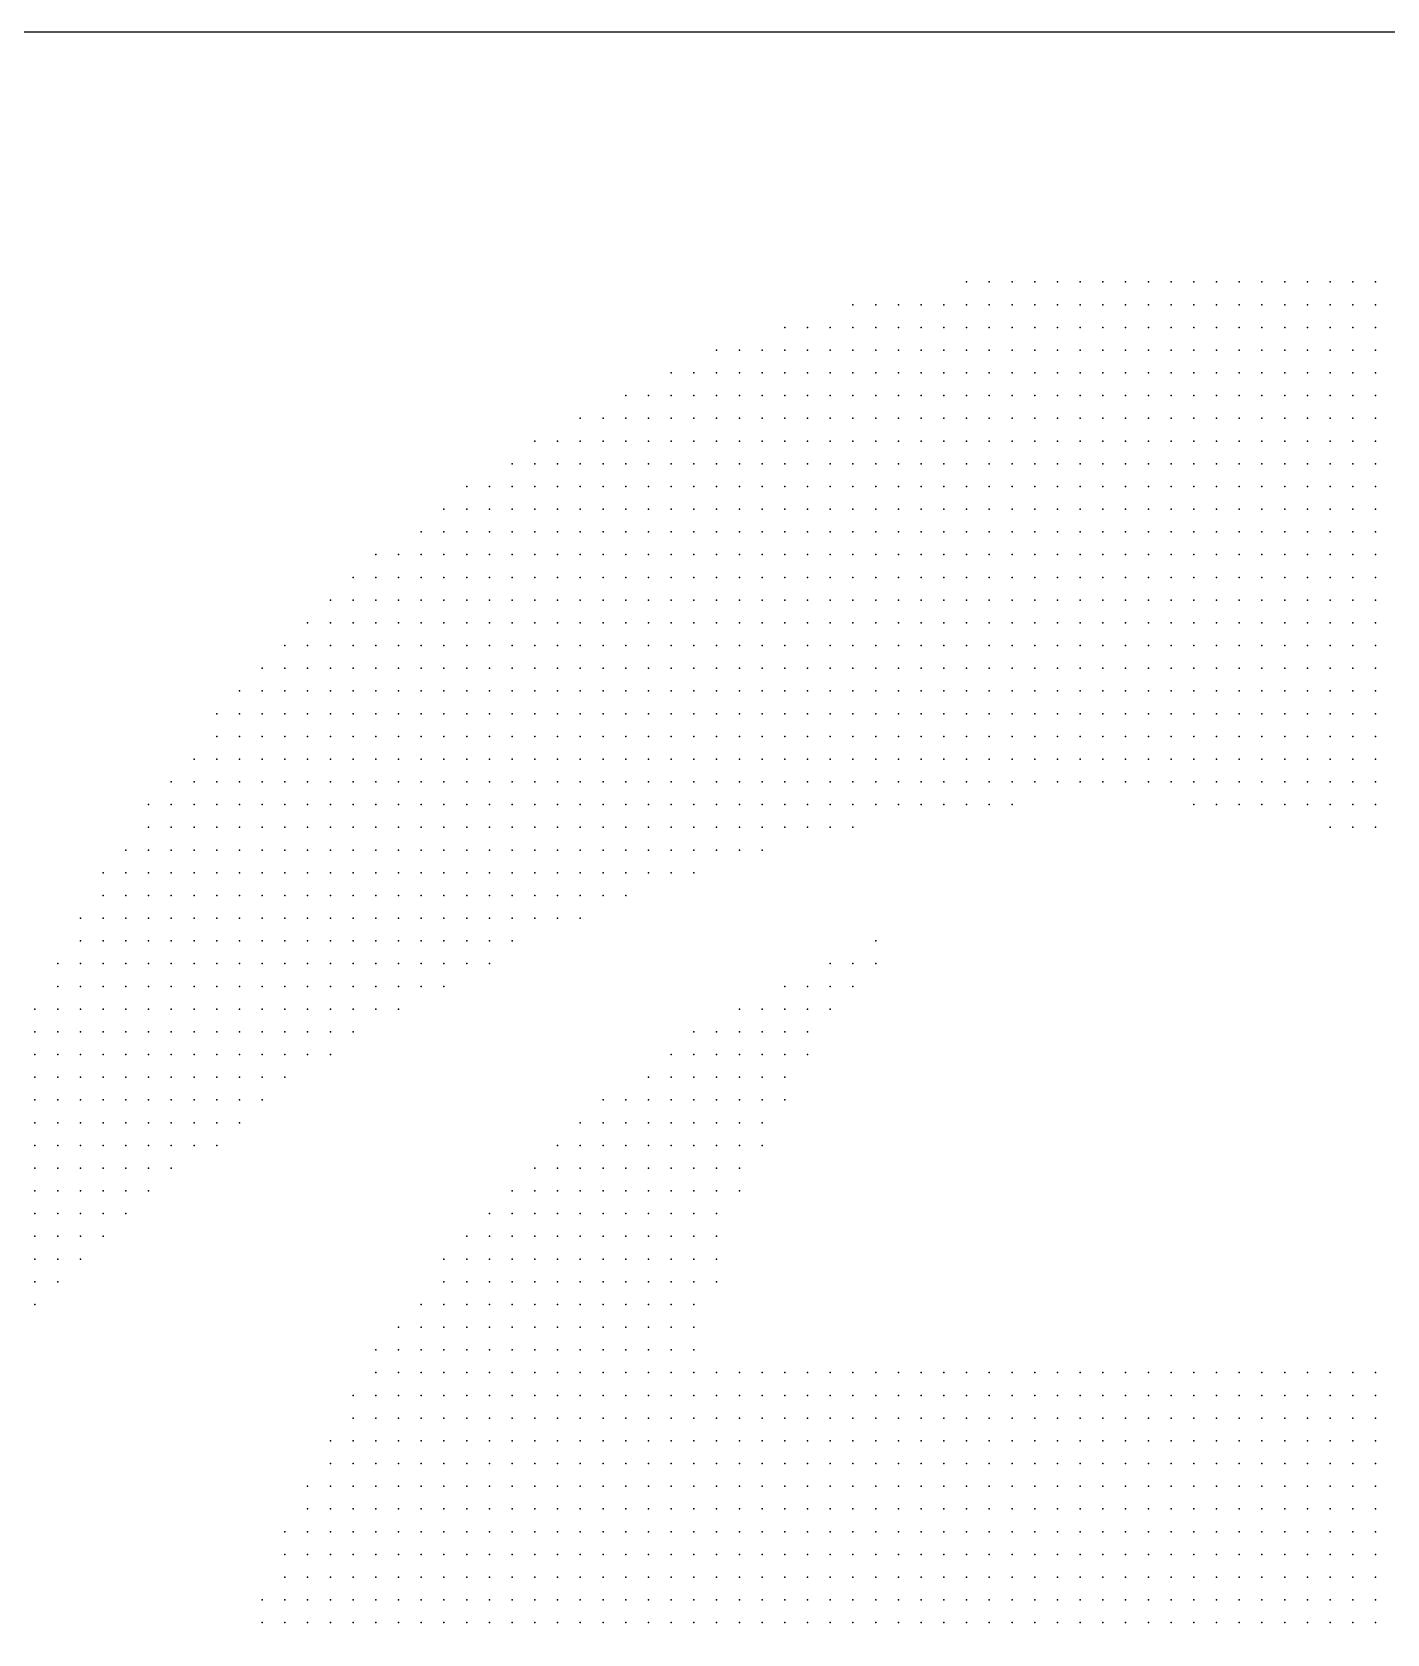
# Model space of a CAD drawing. Header units: millimetres. Extents: x 2848 to 6961, y 1568 to 7914.
# Drawn here: x 3918.2 to 3977.8, y 1649.8 to 1720.3 of the extents above; entities that cross this region are included whole.
import ezdxf

# ---------------------------------------------------------------- set-up
doc = ezdxf.new("R2010")
doc.units = ezdxf.units.MM
doc.header["$PDSIZE"] = -2

msp = doc.modelspace()

# ---------------------------------------------------------------- linework, layer by layer
msp.add_lwpolyline([(3898.282, 1580.289), (4038.282, 1580.289), (4038.282, 1720.289), (3898.282, 1720.289)], close=True)
at = {"color": 155, "true_color": 0x3277bc}
for p in [(3959.282, 1709.289), (3960.282, 1709.289), (3961.282, 1709.289), (3962.282, 1709.289), (3963.282, 1709.289), (3964.282, 1709.289), (3965.282, 1709.289), (3966.282, 1709.289), (3967.282, 1709.289), (3968.282, 1709.289), (3969.282, 1709.289), (3970.282, 1709.289), (3971.282, 1709.289), (3972.282, 1709.289), (3973.282, 1709.289), (3974.282, 1709.289), (3975.282, 1709.289), (3976.282, 1709.289), (3977.282, 1709.289), (3954.282, 1708.289), (3955.282, 1708.289), (3956.282, 1708.289), (3957.282, 1708.289), (3958.282, 1708.289), (3959.282, 1708.289), (3960.282, 1708.289), (3961.282, 1708.289), (3962.282, 1708.289), (3963.282, 1708.289), (3964.282, 1708.289), (3965.282, 1708.289), (3966.282, 1708.289), (3967.282, 1708.289), (3968.282, 1708.289), (3969.282, 1708.289), (3970.282, 1708.289), (3971.282, 1708.289), (3972.282, 1708.289), (3973.282, 1708.289), (3974.282, 1708.289), (3975.282, 1708.289), (3976.282, 1708.289), (3977.282, 1708.289), (3951.282, 1707.289), (3952.282, 1707.289), (3953.282, 1707.289), (3954.282, 1707.289), (3955.282, 1707.289), (3956.282, 1707.289), (3957.282, 1707.289), (3958.282, 1707.289), (3959.282, 1707.289), (3960.282, 1707.289), (3961.282, 1707.289), (3962.282, 1707.289), (3963.282, 1707.289), (3964.282, 1707.289), (3965.282, 1707.289), (3966.282, 1707.289), (3967.282, 1707.289), (3968.282, 1707.289), (3969.282, 1707.289), (3970.282, 1707.289), (3971.282, 1707.289), (3972.282, 1707.289), (3973.282, 1707.289), (3974.282, 1707.289), (3975.282, 1707.289), (3976.282, 1707.289), (3977.282, 1707.289), (3948.282, 1706.289), (3949.282, 1706.289), (3950.282, 1706.289), (3951.282, 1706.289), (3952.282, 1706.289), (3953.282, 1706.289), (3954.282, 1706.289), (3955.282, 1706.289), (3956.282, 1706.289), (3957.282, 1706.289), (3958.282, 1706.289), (3959.282, 1706.289), (3960.282, 1706.289), (3961.282, 1706.289), (3962.282, 1706.289), (3963.282, 1706.289), (3964.282, 1706.289), (3965.282, 1706.289), (3966.282, 1706.289), (3967.282, 1706.289), (3968.282, 1706.289), (3969.282, 1706.289), (3970.282, 1706.289), (3971.282, 1706.289), (3972.282, 1706.289), (3973.282, 1706.289), (3974.282, 1706.289), (3975.282, 1706.289), (3976.282, 1706.289), (3977.282, 1706.289), (3946.282, 1705.289), (3947.282, 1705.289), (3948.282, 1705.289), (3949.282, 1705.289), (3950.282, 1705.289), (3951.282, 1705.289), (3952.282, 1705.289), (3953.282, 1705.289), (3954.282, 1705.289), (3955.282, 1705.289), (3956.282, 1705.289), (3957.282, 1705.289), (3958.282, 1705.289), (3959.282, 1705.289), (3960.282, 1705.289), (3961.282, 1705.289), (3962.282, 1705.289), (3963.282, 1705.289), (3964.282, 1705.289), (3965.282, 1705.289), (3966.282, 1705.289), (3967.282, 1705.289), (3968.282, 1705.289), (3969.282, 1705.289), (3970.282, 1705.289), (3971.282, 1705.289), (3972.282, 1705.289), (3973.282, 1705.289), (3974.282, 1705.289), (3975.282, 1705.289), (3976.282, 1705.289), (3977.282, 1705.289), (3944.282, 1704.289), (3945.282, 1704.289), (3946.282, 1704.289), (3947.282, 1704.289), (3948.282, 1704.289), (3949.282, 1704.289), (3950.282, 1704.289), (3951.282, 1704.289), (3952.282, 1704.289), (3953.282, 1704.289), (3954.282, 1704.289), (3955.282, 1704.289), (3956.282, 1704.289), (3957.282, 1704.289), (3958.282, 1704.289), (3959.282, 1704.289), (3960.282, 1704.289), (3961.282, 1704.289), (3962.282, 1704.289), (3963.282, 1704.289), (3964.282, 1704.289), (3965.282, 1704.289), (3966.282, 1704.289), (3967.282, 1704.289), (3968.282, 1704.289), (3969.282, 1704.289), (3970.282, 1704.289), (3971.282, 1704.289), (3972.282, 1704.289), (3973.282, 1704.289), (3974.282, 1704.289), (3975.282, 1704.289), (3976.282, 1704.289), (3977.282, 1704.289), (3942.282, 1703.289), (3943.282, 1703.289), (3944.282, 1703.289), (3945.282, 1703.289), (3946.282, 1703.289), (3947.282, 1703.289), (3948.282, 1703.289), (3949.282, 1703.289), (3950.282, 1703.289), (3951.282, 1703.289), (3952.282, 1703.289), (3953.282, 1703.289), (3954.282, 1703.289), (3955.282, 1703.289), (3956.282, 1703.289), (3957.282, 1703.289), (3958.282, 1703.289), (3959.282, 1703.289), (3960.282, 1703.289), (3961.282, 1703.289), (3962.282, 1703.289), (3963.282, 1703.289), (3964.282, 1703.289), (3965.282, 1703.289), (3966.282, 1703.289), (3967.282, 1703.289), (3968.282, 1703.289), (3969.282, 1703.289), (3970.282, 1703.289), (3971.282, 1703.289), (3972.282, 1703.289), (3973.282, 1703.289), (3974.282, 1703.289), (3975.282, 1703.289), (3976.282, 1703.289), (3977.282, 1703.289), (3940.282, 1702.289), (3941.282, 1702.289), (3942.282, 1702.289), (3943.282, 1702.289), (3944.282, 1702.289), (3945.282, 1702.289), (3946.282, 1702.289), (3947.282, 1702.289), (3948.282, 1702.289), (3949.282, 1702.289), (3950.282, 1702.289), (3951.282, 1702.289), (3952.282, 1702.289), (3953.282, 1702.289), (3954.282, 1702.289), (3955.282, 1702.289), (3956.282, 1702.289), (3957.282, 1702.289), (3958.282, 1702.289), (3959.282, 1702.289), (3960.282, 1702.289), (3961.282, 1702.289), (3962.282, 1702.289), (3963.282, 1702.289), (3964.282, 1702.289), (3965.282, 1702.289), (3966.282, 1702.289), (3967.282, 1702.289), (3968.282, 1702.289), (3969.282, 1702.289), (3970.282, 1702.289), (3971.282, 1702.289), (3972.282, 1702.289), (3973.282, 1702.289), (3974.282, 1702.289), (3975.282, 1702.289), (3976.282, 1702.289), (3977.282, 1702.289), (3939.282, 1701.289), (3940.282, 1701.289), (3941.282, 1701.289), (3942.282, 1701.289), (3943.282, 1701.289), (3944.282, 1701.289), (3945.282, 1701.289), (3946.282, 1701.289), (3947.282, 1701.289), (3948.282, 1701.289), (3949.282, 1701.289), (3950.282, 1701.289), (3951.282, 1701.289), (3952.282, 1701.289), (3953.282, 1701.289), (3954.282, 1701.289), (3955.282, 1701.289), (3956.282, 1701.289), (3957.282, 1701.289), (3958.282, 1701.289), (3959.282, 1701.289), (3960.282, 1701.289), (3961.282, 1701.289), (3962.282, 1701.289), (3963.282, 1701.289), (3964.282, 1701.289), (3965.282, 1701.289), (3966.282, 1701.289), (3967.282, 1701.289), (3968.282, 1701.289), (3969.282, 1701.289), (3970.282, 1701.289), (3971.282, 1701.289), (3972.282, 1701.289), (3973.282, 1701.289), (3974.282, 1701.289), (3975.282, 1701.289), (3976.282, 1701.289), (3977.282, 1701.289), (3937.282, 1700.289), (3938.282, 1700.289), (3939.282, 1700.289), (3940.282, 1700.289), (3941.282, 1700.289), (3942.282, 1700.289), (3943.282, 1700.289), (3944.282, 1700.289), (3945.282, 1700.289), (3946.282, 1700.289), (3947.282, 1700.289), (3948.282, 1700.289), (3949.282, 1700.289), (3950.282, 1700.289), (3951.282, 1700.289), (3952.282, 1700.289), (3953.282, 1700.289), (3954.282, 1700.289), (3955.282, 1700.289), (3956.282, 1700.289), (3957.282, 1700.289), (3958.282, 1700.289), (3959.282, 1700.289), (3960.282, 1700.289), (3961.282, 1700.289), (3962.282, 1700.289), (3963.282, 1700.289), (3964.282, 1700.289), (3965.282, 1700.289), (3966.282, 1700.289), (3967.282, 1700.289), (3968.282, 1700.289), (3969.282, 1700.289), (3970.282, 1700.289), (3971.282, 1700.289), (3972.282, 1700.289), (3973.282, 1700.289), (3974.282, 1700.289), (3975.282, 1700.289), (3976.282, 1700.289), (3977.282, 1700.289), (3936.282, 1699.289), (3937.282, 1699.289), (3938.282, 1699.289), (3939.282, 1699.289), (3940.282, 1699.289), (3941.282, 1699.289), (3942.282, 1699.289), (3943.282, 1699.289), (3944.282, 1699.289), (3945.282, 1699.289), (3946.282, 1699.289), (3947.282, 1699.289), (3948.282, 1699.289), (3949.282, 1699.289), (3950.282, 1699.289), (3951.282, 1699.289), (3952.282, 1699.289), (3953.282, 1699.289), (3954.282, 1699.289), (3955.282, 1699.289), (3956.282, 1699.289), (3957.282, 1699.289), (3958.282, 1699.289), (3959.282, 1699.289), (3960.282, 1699.289), (3961.282, 1699.289), (3962.282, 1699.289), (3963.282, 1699.289), (3964.282, 1699.289), (3965.282, 1699.289), (3966.282, 1699.289), (3967.282, 1699.289), (3968.282, 1699.289), (3969.282, 1699.289), (3970.282, 1699.289), (3971.282, 1699.289), (3972.282, 1699.289), (3973.282, 1699.289), (3974.282, 1699.289), (3975.282, 1699.289), (3976.282, 1699.289), (3977.282, 1699.289), (3935.282, 1698.289), (3936.282, 1698.289), (3937.282, 1698.289), (3938.282, 1698.289), (3939.282, 1698.289), (3940.282, 1698.289), (3941.282, 1698.289), (3942.282, 1698.289), (3943.282, 1698.289), (3944.282, 1698.289), (3945.282, 1698.289), (3946.282, 1698.289), (3947.282, 1698.289), (3948.282, 1698.289), (3949.282, 1698.289), (3950.282, 1698.289), (3951.282, 1698.289), (3952.282, 1698.289), (3953.282, 1698.289), (3954.282, 1698.289), (3955.282, 1698.289), (3956.282, 1698.289), (3957.282, 1698.289), (3958.282, 1698.289), (3959.282, 1698.289), (3960.282, 1698.289), (3961.282, 1698.289), (3962.282, 1698.289), (3963.282, 1698.289), (3964.282, 1698.289), (3965.282, 1698.289), (3966.282, 1698.289), (3967.282, 1698.289), (3968.282, 1698.289), (3969.282, 1698.289), (3970.282, 1698.289), (3971.282, 1698.289), (3972.282, 1698.289), (3973.282, 1698.289), (3974.282, 1698.289), (3975.282, 1698.289), (3976.282, 1698.289), (3977.282, 1698.289), (3933.282, 1697.289), (3934.282, 1697.289), (3935.282, 1697.289), (3936.282, 1697.289), (3937.282, 1697.289), (3938.282, 1697.289), (3939.282, 1697.289), (3940.282, 1697.289), (3941.282, 1697.289), (3942.282, 1697.289), (3943.282, 1697.289), (3944.282, 1697.289), (3945.282, 1697.289), (3946.282, 1697.289), (3947.282, 1697.289), (3948.282, 1697.289), (3949.282, 1697.289), (3950.282, 1697.289), (3951.282, 1697.289), (3952.282, 1697.289), (3953.282, 1697.289), (3954.282, 1697.289), (3955.282, 1697.289), (3956.282, 1697.289), (3957.282, 1697.289), (3958.282, 1697.289), (3959.282, 1697.289), (3960.282, 1697.289), (3961.282, 1697.289), (3962.282, 1697.289), (3963.282, 1697.289), (3964.282, 1697.289), (3965.282, 1697.289), (3966.282, 1697.289), (3967.282, 1697.289), (3968.282, 1697.289), (3969.282, 1697.289), (3970.282, 1697.289), (3971.282, 1697.289), (3972.282, 1697.289), (3973.282, 1697.289), (3974.282, 1697.289), (3975.282, 1697.289), (3976.282, 1697.289), (3977.282, 1697.289), (3932.282, 1696.289), (3933.282, 1696.289), (3934.282, 1696.289), (3935.282, 1696.289), (3936.282, 1696.289), (3937.282, 1696.289), (3938.282, 1696.289), (3939.282, 1696.289), (3940.282, 1696.289), (3941.282, 1696.289), (3942.282, 1696.289), (3943.282, 1696.289), (3944.282, 1696.289), (3945.282, 1696.289), (3946.282, 1696.289), (3947.282, 1696.289), (3948.282, 1696.289), (3949.282, 1696.289), (3950.282, 1696.289), (3951.282, 1696.289), (3952.282, 1696.289), (3953.282, 1696.289), (3954.282, 1696.289), (3955.282, 1696.289), (3956.282, 1696.289), (3957.282, 1696.289), (3958.282, 1696.289), (3959.282, 1696.289), (3960.282, 1696.289), (3961.282, 1696.289), (3962.282, 1696.289), (3963.282, 1696.289), (3964.282, 1696.289), (3965.282, 1696.289), (3966.282, 1696.289), (3967.282, 1696.289), (3968.282, 1696.289), (3969.282, 1696.289), (3970.282, 1696.289), (3971.282, 1696.289), (3972.282, 1696.289), (3973.282, 1696.289), (3974.282, 1696.289), (3975.282, 1696.289), (3976.282, 1696.289), (3977.282, 1696.289), (3931.282, 1695.289), (3932.282, 1695.289), (3933.282, 1695.289), (3934.282, 1695.289), (3935.282, 1695.289), (3936.282, 1695.289), (3937.282, 1695.289), (3938.282, 1695.289), (3939.282, 1695.289), (3940.282, 1695.289), (3941.282, 1695.289), (3942.282, 1695.289), (3943.282, 1695.289), (3944.282, 1695.289), (3945.282, 1695.289), (3946.282, 1695.289), (3947.282, 1695.289), (3948.282, 1695.289), (3949.282, 1695.289), (3950.282, 1695.289), (3951.282, 1695.289), (3952.282, 1695.289), (3953.282, 1695.289), (3954.282, 1695.289), (3955.282, 1695.289), (3956.282, 1695.289), (3957.282, 1695.289), (3958.282, 1695.289), (3959.282, 1695.289), (3960.282, 1695.289), (3961.282, 1695.289), (3962.282, 1695.289), (3963.282, 1695.289), (3964.282, 1695.289), (3965.282, 1695.289), (3966.282, 1695.289), (3967.282, 1695.289), (3968.282, 1695.289), (3969.282, 1695.289), (3970.282, 1695.289), (3971.282, 1695.289), (3972.282, 1695.289), (3973.282, 1695.289), (3974.282, 1695.289), (3975.282, 1695.289), (3976.282, 1695.289), (3977.282, 1695.289), (3930.282, 1694.289), (3931.282, 1694.289), (3932.282, 1694.289), (3933.282, 1694.289), (3934.282, 1694.289), (3935.282, 1694.289), (3936.282, 1694.289), (3937.282, 1694.289), (3938.282, 1694.289), (3939.282, 1694.289), (3940.282, 1694.289), (3941.282, 1694.289), (3942.282, 1694.289), (3943.282, 1694.289), (3944.282, 1694.289), (3945.282, 1694.289), (3946.282, 1694.289), (3947.282, 1694.289), (3948.282, 1694.289), (3949.282, 1694.289), (3950.282, 1694.289), (3951.282, 1694.289), (3952.282, 1694.289), (3953.282, 1694.289), (3954.282, 1694.289), (3955.282, 1694.289), (3956.282, 1694.289), (3957.282, 1694.289), (3958.282, 1694.289), (3959.282, 1694.289), (3960.282, 1694.289), (3961.282, 1694.289), (3962.282, 1694.289), (3963.282, 1694.289), (3964.282, 1694.289), (3965.282, 1694.289), (3966.282, 1694.289), (3967.282, 1694.289), (3968.282, 1694.289), (3969.282, 1694.289), (3970.282, 1694.289), (3971.282, 1694.289), (3972.282, 1694.289), (3973.282, 1694.289), (3974.282, 1694.289), (3975.282, 1694.289), (3976.282, 1694.289), (3977.282, 1694.289), (3929.282, 1693.289), (3930.282, 1693.289), (3931.282, 1693.289), (3932.282, 1693.289), (3933.282, 1693.289), (3934.282, 1693.289), (3935.282, 1693.289), (3936.282, 1693.289), (3937.282, 1693.289), (3938.282, 1693.289), (3939.282, 1693.289), (3940.282, 1693.289), (3941.282, 1693.289), (3942.282, 1693.289), (3943.282, 1693.289), (3944.282, 1693.289), (3945.282, 1693.289), (3946.282, 1693.289), (3947.282, 1693.289), (3948.282, 1693.289), (3949.282, 1693.289), (3950.282, 1693.289), (3951.282, 1693.289), (3952.282, 1693.289), (3953.282, 1693.289), (3954.282, 1693.289), (3955.282, 1693.289), (3956.282, 1693.289), (3957.282, 1693.289), (3958.282, 1693.289), (3959.282, 1693.289), (3960.282, 1693.289), (3961.282, 1693.289), (3962.282, 1693.289), (3963.282, 1693.289), (3964.282, 1693.289), (3965.282, 1693.289), (3966.282, 1693.289), (3967.282, 1693.289), (3968.282, 1693.289), (3969.282, 1693.289), (3970.282, 1693.289), (3971.282, 1693.289), (3972.282, 1693.289), (3973.282, 1693.289), (3974.282, 1693.289), (3975.282, 1693.289), (3976.282, 1693.289), (3977.282, 1693.289), (3928.282, 1692.289), (3929.282, 1692.289), (3930.282, 1692.289), (3931.282, 1692.289), (3932.282, 1692.289), (3933.282, 1692.289), (3934.282, 1692.289), (3935.282, 1692.289), (3936.282, 1692.289), (3937.282, 1692.289), (3938.282, 1692.289), (3939.282, 1692.289), (3940.282, 1692.289), (3941.282, 1692.289), (3942.282, 1692.289), (3943.282, 1692.289), (3944.282, 1692.289), (3945.282, 1692.289), (3946.282, 1692.289), (3947.282, 1692.289), (3948.282, 1692.289), (3949.282, 1692.289), (3950.282, 1692.289), (3951.282, 1692.289), (3952.282, 1692.289), (3953.282, 1692.289), (3954.282, 1692.289), (3955.282, 1692.289), (3956.282, 1692.289), (3957.282, 1692.289), (3958.282, 1692.289), (3959.282, 1692.289), (3960.282, 1692.289), (3961.282, 1692.289), (3962.282, 1692.289), (3963.282, 1692.289), (3964.282, 1692.289), (3965.282, 1692.289), (3966.282, 1692.289), (3967.282, 1692.289), (3968.282, 1692.289), (3969.282, 1692.289), (3970.282, 1692.289), (3971.282, 1692.289), (3972.282, 1692.289), (3973.282, 1692.289), (3974.282, 1692.289), (3975.282, 1692.289), (3976.282, 1692.289), (3977.282, 1692.289), (3927.282, 1691.289), (3928.282, 1691.289), (3929.282, 1691.289), (3930.282, 1691.289), (3931.282, 1691.289), (3932.282, 1691.289), (3933.282, 1691.289), (3934.282, 1691.289), (3935.282, 1691.289), (3936.282, 1691.289), (3937.282, 1691.289), (3938.282, 1691.289), (3939.282, 1691.289), (3940.282, 1691.289), (3941.282, 1691.289), (3942.282, 1691.289), (3943.282, 1691.289), (3944.282, 1691.289), (3945.282, 1691.289), (3946.282, 1691.289), (3947.282, 1691.289), (3948.282, 1691.289), (3949.282, 1691.289), (3950.282, 1691.289), (3951.282, 1691.289), (3952.282, 1691.289), (3953.282, 1691.289), (3954.282, 1691.289), (3955.282, 1691.289), (3956.282, 1691.289), (3957.282, 1691.289), (3958.282, 1691.289), (3959.282, 1691.289), (3960.282, 1691.289), (3961.282, 1691.289), (3962.282, 1691.289), (3963.282, 1691.289), (3964.282, 1691.289), (3965.282, 1691.289), (3966.282, 1691.289), (3967.282, 1691.289), (3968.282, 1691.289), (3969.282, 1691.289), (3970.282, 1691.289), (3971.282, 1691.289), (3972.282, 1691.289), (3973.282, 1691.289), (3974.282, 1691.289), (3975.282, 1691.289), (3976.282, 1691.289), (3977.282, 1691.289), (3926.282, 1690.289), (3927.282, 1690.289), (3928.282, 1690.289), (3929.282, 1690.289), (3930.282, 1690.289), (3931.282, 1690.289), (3932.282, 1690.289), (3933.282, 1690.289), (3934.282, 1690.289), (3935.282, 1690.289), (3936.282, 1690.289), (3937.282, 1690.289), (3938.282, 1690.289), (3939.282, 1690.289), (3940.282, 1690.289), (3941.282, 1690.289), (3942.282, 1690.289), (3943.282, 1690.289), (3944.282, 1690.289), (3945.282, 1690.289), (3946.282, 1690.289), (3947.282, 1690.289), (3948.282, 1690.289), (3949.282, 1690.289), (3950.282, 1690.289), (3951.282, 1690.289), (3952.282, 1690.289), (3953.282, 1690.289), (3954.282, 1690.289), (3955.282, 1690.289), (3956.282, 1690.289), (3957.282, 1690.289), (3958.282, 1690.289), (3959.282, 1690.289), (3960.282, 1690.289), (3961.282, 1690.289), (3962.282, 1690.289), (3963.282, 1690.289), (3964.282, 1690.289), (3965.282, 1690.289), (3966.282, 1690.289), (3967.282, 1690.289), (3968.282, 1690.289), (3969.282, 1690.289), (3970.282, 1690.289), (3971.282, 1690.289), (3972.282, 1690.289), (3973.282, 1690.289), (3974.282, 1690.289), (3975.282, 1690.289), (3976.282, 1690.289), (3977.282, 1690.289), (3926.282, 1689.289), (3927.282, 1689.289), (3928.282, 1689.289), (3929.282, 1689.289), (3930.282, 1689.289), (3931.282, 1689.289), (3932.282, 1689.289), (3933.282, 1689.289), (3934.282, 1689.289), (3935.282, 1689.289), (3936.282, 1689.289), (3937.282, 1689.289), (3938.282, 1689.289), (3939.282, 1689.289), (3940.282, 1689.289), (3941.282, 1689.289), (3942.282, 1689.289), (3943.282, 1689.289), (3944.282, 1689.289), (3945.282, 1689.289), (3946.282, 1689.289), (3947.282, 1689.289), (3948.282, 1689.289), (3949.282, 1689.289), (3950.282, 1689.289), (3951.282, 1689.289), (3952.282, 1689.289), (3953.282, 1689.289), (3954.282, 1689.289), (3955.282, 1689.289), (3956.282, 1689.289), (3957.282, 1689.289), (3958.282, 1689.289), (3959.282, 1689.289), (3960.282, 1689.289), (3961.282, 1689.289), (3962.282, 1689.289), (3963.282, 1689.289), (3964.282, 1689.289), (3965.282, 1689.289), (3966.282, 1689.289), (3967.282, 1689.289), (3968.282, 1689.289), (3969.282, 1689.289), (3970.282, 1689.289), (3971.282, 1689.289), (3972.282, 1689.289), (3973.282, 1689.289), (3974.282, 1689.289), (3975.282, 1689.289), (3976.282, 1689.289), (3977.282, 1689.289), (3925.282, 1688.289), (3926.282, 1688.289), (3927.282, 1688.289), (3928.282, 1688.289), (3929.282, 1688.289), (3930.282, 1688.289), (3931.282, 1688.289), (3932.282, 1688.289), (3933.282, 1688.289), (3934.282, 1688.289), (3935.282, 1688.289), (3936.282, 1688.289), (3937.282, 1688.289), (3938.282, 1688.289), (3939.282, 1688.289), (3940.282, 1688.289), (3941.282, 1688.289), (3942.282, 1688.289), (3943.282, 1688.289), (3944.282, 1688.289), (3945.282, 1688.289), (3946.282, 1688.289), (3947.282, 1688.289), (3948.282, 1688.289), (3949.282, 1688.289), (3950.282, 1688.289), (3951.282, 1688.289), (3952.282, 1688.289), (3953.282, 1688.289), (3954.282, 1688.289), (3955.282, 1688.289), (3956.282, 1688.289), (3957.282, 1688.289), (3958.282, 1688.289), (3959.282, 1688.289), (3960.282, 1688.289), (3961.282, 1688.289), (3962.282, 1688.289), (3963.282, 1688.289), (3964.282, 1688.289), (3965.282, 1688.289), (3966.282, 1688.289), (3967.282, 1688.289), (3968.282, 1688.289), (3969.282, 1688.289), (3970.282, 1688.289), (3971.282, 1688.289), (3972.282, 1688.289), (3973.282, 1688.289), (3974.282, 1688.289), (3975.282, 1688.289), (3976.282, 1688.289), (3977.282, 1688.289), (3924.282, 1687.289), (3925.282, 1687.289), (3926.282, 1687.289), (3927.282, 1687.289), (3928.282, 1687.289), (3929.282, 1687.289), (3930.282, 1687.289), (3931.282, 1687.289), (3932.282, 1687.289), (3933.282, 1687.289), (3934.282, 1687.289), (3935.282, 1687.289), (3936.282, 1687.289), (3937.282, 1687.289), (3938.282, 1687.289), (3939.282, 1687.289), (3940.282, 1687.289), (3941.282, 1687.289), (3942.282, 1687.289), (3943.282, 1687.289), (3944.282, 1687.289), (3945.282, 1687.289), (3946.282, 1687.289), (3947.282, 1687.289), (3948.282, 1687.289), (3949.282, 1687.289), (3950.282, 1687.289), (3951.282, 1687.289), (3952.282, 1687.289), (3953.282, 1687.289), (3954.282, 1687.289), (3955.282, 1687.289), (3956.282, 1687.289), (3957.282, 1687.289), (3958.282, 1687.289), (3959.282, 1687.289), (3960.282, 1687.289), (3961.282, 1687.289), (3962.282, 1687.289), (3963.282, 1687.289), (3964.282, 1687.289), (3965.282, 1687.289), (3966.282, 1687.289), (3967.282, 1687.289), (3968.282, 1687.289), (3969.282, 1687.289), (3970.282, 1687.289), (3971.282, 1687.289), (3972.282, 1687.289), (3973.282, 1687.289), (3974.282, 1687.289), (3975.282, 1687.289), (3976.282, 1687.289), (3977.282, 1687.289), (3923.282, 1686.289), (3924.282, 1686.289), (3925.282, 1686.289), (3926.282, 1686.289), (3927.282, 1686.289), (3928.282, 1686.289), (3929.282, 1686.289), (3930.282, 1686.289), (3931.282, 1686.289), (3932.282, 1686.289), (3933.282, 1686.289), (3934.282, 1686.289), (3935.282, 1686.289), (3936.282, 1686.289), (3937.282, 1686.289), (3938.282, 1686.289), (3939.282, 1686.289), (3940.282, 1686.289), (3941.282, 1686.289), (3942.282, 1686.289), (3943.282, 1686.289), (3944.282, 1686.289), (3945.282, 1686.289), (3946.282, 1686.289), (3947.282, 1686.289), (3948.282, 1686.289), (3949.282, 1686.289), (3950.282, 1686.289), (3951.282, 1686.289), (3952.282, 1686.289), (3953.282, 1686.289), (3954.282, 1686.289), (3955.282, 1686.289), (3956.282, 1686.289), (3957.282, 1686.289), (3958.282, 1686.289), (3959.282, 1686.289), (3960.282, 1686.289), (3961.282, 1686.289), (3969.282, 1686.289), (3970.282, 1686.289), (3971.282, 1686.289), (3972.282, 1686.289), (3973.282, 1686.289), (3974.282, 1686.289), (3975.282, 1686.289), (3976.282, 1686.289), (3977.282, 1686.289), (3923.282, 1685.289), (3924.282, 1685.289), (3925.282, 1685.289), (3926.282, 1685.289), (3927.282, 1685.289), (3928.282, 1685.289), (3929.282, 1685.289), (3930.282, 1685.289), (3931.282, 1685.289), (3932.282, 1685.289), (3933.282, 1685.289), (3934.282, 1685.289), (3935.282, 1685.289), (3936.282, 1685.289), (3937.282, 1685.289), (3938.282, 1685.289), (3939.282, 1685.289), (3940.282, 1685.289), (3941.282, 1685.289), (3942.282, 1685.289), (3943.282, 1685.289), (3944.282, 1685.289), (3945.282, 1685.289), (3946.282, 1685.289), (3947.282, 1685.289), (3948.282, 1685.289), (3949.282, 1685.289), (3950.282, 1685.289), (3951.282, 1685.289), (3952.282, 1685.289), (3953.282, 1685.289), (3954.282, 1685.289), (3975.282, 1685.289), (3976.282, 1685.289), (3977.282, 1685.289), (3922.282, 1684.289), (3923.282, 1684.289), (3924.282, 1684.289), (3925.282, 1684.289), (3926.282, 1684.289), (3927.282, 1684.289), (3928.282, 1684.289), (3929.282, 1684.289), (3930.282, 1684.289), (3931.282, 1684.289), (3932.282, 1684.289), (3933.282, 1684.289), (3934.282, 1684.289), (3935.282, 1684.289), (3936.282, 1684.289), (3937.282, 1684.289), (3938.282, 1684.289), (3939.282, 1684.289), (3940.282, 1684.289), (3941.282, 1684.289), (3942.282, 1684.289), (3943.282, 1684.289), (3944.282, 1684.289), (3945.282, 1684.289), (3946.282, 1684.289), (3947.282, 1684.289), (3948.282, 1684.289), (3949.282, 1684.289), (3950.282, 1684.289), (3921.282, 1683.289), (3922.282, 1683.289), (3923.282, 1683.289), (3924.282, 1683.289), (3925.282, 1683.289), (3926.282, 1683.289), (3927.282, 1683.289), (3928.282, 1683.289), (3929.282, 1683.289), (3930.282, 1683.289), (3931.282, 1683.289), (3932.282, 1683.289), (3933.282, 1683.289), (3934.282, 1683.289), (3935.282, 1683.289), (3936.282, 1683.289), (3937.282, 1683.289), (3938.282, 1683.289), (3939.282, 1683.289), (3940.282, 1683.289), (3941.282, 1683.289), (3942.282, 1683.289), (3943.282, 1683.289), (3944.282, 1683.289), (3945.282, 1683.289), (3946.282, 1683.289), (3947.282, 1683.289), (3921.282, 1682.289), (3922.282, 1682.289), (3923.282, 1682.289), (3924.282, 1682.289), (3925.282, 1682.289), (3926.282, 1682.289), (3927.282, 1682.289), (3928.282, 1682.289), (3929.282, 1682.289), (3930.282, 1682.289), (3931.282, 1682.289), (3932.282, 1682.289), (3933.282, 1682.289), (3934.282, 1682.289), (3935.282, 1682.289), (3936.282, 1682.289), (3937.282, 1682.289), (3938.282, 1682.289), (3939.282, 1682.289), (3940.282, 1682.289), (3941.282, 1682.289), (3942.282, 1682.289), (3943.282, 1682.289), (3944.282, 1682.289), (3920.282, 1681.289), (3921.282, 1681.289), (3922.282, 1681.289), (3923.282, 1681.289), (3924.282, 1681.289), (3925.282, 1681.289), (3926.282, 1681.289), (3927.282, 1681.289), (3928.282, 1681.289), (3929.282, 1681.289), (3930.282, 1681.289), (3931.282, 1681.289), (3932.282, 1681.289), (3933.282, 1681.289), (3934.282, 1681.289), (3935.282, 1681.289), (3936.282, 1681.289), (3937.282, 1681.289), (3938.282, 1681.289), (3939.282, 1681.289), (3940.282, 1681.289), (3941.282, 1681.289), (3942.282, 1681.289), (3920.282, 1680.289), (3921.282, 1680.289), (3922.282, 1680.289), (3923.282, 1680.289), (3924.282, 1680.289), (3925.282, 1680.289), (3926.282, 1680.289), (3927.282, 1680.289), (3928.282, 1680.289), (3929.282, 1680.289), (3930.282, 1680.289), (3931.282, 1680.289), (3932.282, 1680.289), (3933.282, 1680.289), (3934.282, 1680.289), (3935.282, 1680.289), (3936.282, 1680.289), (3937.282, 1680.289), (3938.282, 1680.289), (3939.282, 1680.289), (3955.282, 1680.289), (3919.282, 1679.289), (3920.282, 1679.289), (3921.282, 1679.289), (3922.282, 1679.289), (3923.282, 1679.289), (3924.282, 1679.289), (3925.282, 1679.289), (3926.282, 1679.289), (3927.282, 1679.289), (3928.282, 1679.289), (3929.282, 1679.289), (3930.282, 1679.289), (3931.282, 1679.289), (3932.282, 1679.289), (3933.282, 1679.289), (3934.282, 1679.289), (3935.282, 1679.289), (3936.282, 1679.289), (3937.282, 1679.289), (3938.282, 1679.289), (3953.282, 1679.289), (3954.282, 1679.289), (3955.282, 1679.289), (3919.282, 1678.289), (3920.282, 1678.289), (3921.282, 1678.289), (3922.282, 1678.289), (3923.282, 1678.289), (3924.282, 1678.289), (3925.282, 1678.289), (3926.282, 1678.289), (3927.282, 1678.289), (3928.282, 1678.289), (3929.282, 1678.289), (3930.282, 1678.289), (3931.282, 1678.289), (3932.282, 1678.289), (3933.282, 1678.289), (3934.282, 1678.289), (3935.282, 1678.289), (3936.282, 1678.289), (3951.282, 1678.289), (3952.282, 1678.289), (3953.282, 1678.289), (3954.282, 1678.289), (3918.282, 1677.289), (3919.282, 1677.289), (3920.282, 1677.289), (3921.282, 1677.289), (3922.282, 1677.289), (3923.282, 1677.289), (3924.282, 1677.289), (3925.282, 1677.289), (3926.282, 1677.289), (3927.282, 1677.289), (3928.282, 1677.289), (3929.282, 1677.289), (3930.282, 1677.289), (3931.282, 1677.289), (3932.282, 1677.289), (3933.282, 1677.289), (3934.282, 1677.289), (3949.282, 1677.289), (3950.282, 1677.289), (3951.282, 1677.289), (3952.282, 1677.289), (3953.282, 1677.289), (3918.282, 1676.289), (3919.282, 1676.289), (3920.282, 1676.289), (3921.282, 1676.289), (3922.282, 1676.289), (3923.282, 1676.289), (3924.282, 1676.289), (3925.282, 1676.289), (3926.282, 1676.289), (3927.282, 1676.289), (3928.282, 1676.289), (3929.282, 1676.289), (3930.282, 1676.289), (3931.282, 1676.289), (3932.282, 1676.289), (3947.282, 1676.289), (3948.282, 1676.289), (3949.282, 1676.289), (3950.282, 1676.289), (3951.282, 1676.289), (3952.282, 1676.289), (3918.282, 1675.289), (3919.282, 1675.289), (3920.282, 1675.289), (3921.282, 1675.289), (3922.282, 1675.289), (3923.282, 1675.289), (3924.282, 1675.289), (3925.282, 1675.289), (3926.282, 1675.289), (3927.282, 1675.289), (3928.282, 1675.289), (3929.282, 1675.289), (3930.282, 1675.289), (3931.282, 1675.289), (3946.282, 1675.289), (3947.282, 1675.289), (3948.282, 1675.289), (3949.282, 1675.289), (3950.282, 1675.289), (3951.282, 1675.289), (3952.282, 1675.289), (3918.282, 1674.289), (3919.282, 1674.289), (3920.282, 1674.289), (3921.282, 1674.289), (3922.282, 1674.289), (3923.282, 1674.289), (3924.282, 1674.289), (3925.282, 1674.289), (3926.282, 1674.289), (3927.282, 1674.289), (3928.282, 1674.289), (3929.282, 1674.289), (3945.282, 1674.289), (3946.282, 1674.289), (3947.282, 1674.289), (3948.282, 1674.289), (3949.282, 1674.289), (3950.282, 1674.289), (3951.282, 1674.289), (3918.282, 1673.289), (3919.282, 1673.289), (3920.282, 1673.289), (3921.282, 1673.289), (3922.282, 1673.289), (3923.282, 1673.289), (3924.282, 1673.289), (3925.282, 1673.289), (3926.282, 1673.289), (3927.282, 1673.289), (3928.282, 1673.289), (3943.282, 1673.289), (3944.282, 1673.289), (3945.282, 1673.289), (3946.282, 1673.289), (3947.282, 1673.289), (3948.282, 1673.289), (3949.282, 1673.289), (3950.282, 1673.289), (3951.282, 1673.289), (3918.282, 1672.289), (3919.282, 1672.289), (3920.282, 1672.289), (3921.282, 1672.289), (3922.282, 1672.289), (3923.282, 1672.289), (3924.282, 1672.289), (3925.282, 1672.289), (3926.282, 1672.289), (3927.282, 1672.289), (3942.282, 1672.289), (3943.282, 1672.289), (3944.282, 1672.289), (3945.282, 1672.289), (3946.282, 1672.289), (3947.282, 1672.289), (3948.282, 1672.289), (3949.282, 1672.289), (3950.282, 1672.289), (3918.282, 1671.289), (3919.282, 1671.289), (3920.282, 1671.289), (3921.282, 1671.289), (3922.282, 1671.289), (3923.282, 1671.289), (3924.282, 1671.289), (3925.282, 1671.289), (3926.282, 1671.289), (3941.282, 1671.289), (3942.282, 1671.289), (3943.282, 1671.289), (3944.282, 1671.289), (3945.282, 1671.289), (3946.282, 1671.289), (3947.282, 1671.289), (3948.282, 1671.289), (3949.282, 1671.289), (3950.282, 1671.289), (3918.282, 1670.289), (3919.282, 1670.289), (3920.282, 1670.289), (3921.282, 1670.289), (3922.282, 1670.289), (3923.282, 1670.289), (3924.282, 1670.289), (3940.282, 1670.289), (3941.282, 1670.289), (3942.282, 1670.289), (3943.282, 1670.289), (3944.282, 1670.289), (3945.282, 1670.289), (3946.282, 1670.289), (3947.282, 1670.289), (3948.282, 1670.289), (3949.282, 1670.289), (3918.282, 1669.289), (3919.282, 1669.289), (3920.282, 1669.289), (3921.282, 1669.289), (3922.282, 1669.289), (3923.282, 1669.289), (3939.282, 1669.289), (3940.282, 1669.289), (3941.282, 1669.289), (3942.282, 1669.289), (3943.282, 1669.289), (3944.282, 1669.289), (3945.282, 1669.289), (3946.282, 1669.289), (3947.282, 1669.289), (3948.282, 1669.289), (3949.282, 1669.289), (3918.282, 1668.289), (3919.282, 1668.289), (3920.282, 1668.289), (3921.282, 1668.289), (3922.282, 1668.289), (3938.282, 1668.289), (3939.282, 1668.289), (3940.282, 1668.289), (3941.282, 1668.289), (3942.282, 1668.289), (3943.282, 1668.289), (3944.282, 1668.289), (3945.282, 1668.289), (3946.282, 1668.289), (3947.282, 1668.289), (3948.282, 1668.289), (3918.282, 1667.289), (3919.282, 1667.289), (3920.282, 1667.289), (3921.282, 1667.289), (3937.282, 1667.289), (3938.282, 1667.289), (3939.282, 1667.289), (3940.282, 1667.289), (3941.282, 1667.289), (3942.282, 1667.289), (3943.282, 1667.289), (3944.282, 1667.289), (3945.282, 1667.289), (3946.282, 1667.289), (3947.282, 1667.289), (3948.282, 1667.289), (3918.282, 1666.289), (3919.282, 1666.289), (3920.282, 1666.289), (3936.282, 1666.289), (3937.282, 1666.289), (3938.282, 1666.289), (3939.282, 1666.289), (3940.282, 1666.289), (3941.282, 1666.289), (3942.282, 1666.289), (3943.282, 1666.289), (3944.282, 1666.289), (3945.282, 1666.289), (3946.282, 1666.289), (3947.282, 1666.289), (3948.282, 1666.289), (3918.282, 1665.289), (3919.282, 1665.289), (3936.282, 1665.289), (3937.282, 1665.289), (3938.282, 1665.289), (3939.282, 1665.289), (3940.282, 1665.289), (3941.282, 1665.289), (3942.282, 1665.289), (3943.282, 1665.289), (3944.282, 1665.289), (3945.282, 1665.289), (3946.282, 1665.289), (3947.282, 1665.289), (3948.282, 1665.289), (3918.282, 1664.289), (3935.282, 1664.289), (3936.282, 1664.289), (3937.282, 1664.289), (3938.282, 1664.289), (3939.282, 1664.289), (3940.282, 1664.289), (3941.282, 1664.289), (3942.282, 1664.289), (3943.282, 1664.289), (3944.282, 1664.289), (3945.282, 1664.289), (3946.282, 1664.289), (3947.282, 1664.289), (3934.282, 1663.289), (3935.282, 1663.289), (3936.282, 1663.289), (3937.282, 1663.289), (3938.282, 1663.289), (3939.282, 1663.289), (3940.282, 1663.289), (3941.282, 1663.289), (3942.282, 1663.289), (3943.282, 1663.289), (3944.282, 1663.289), (3945.282, 1663.289), (3946.282, 1663.289), (3947.282, 1663.289), (3933.282, 1662.289), (3934.282, 1662.289), (3935.282, 1662.289), (3936.282, 1662.289), (3937.282, 1662.289), (3938.282, 1662.289), (3939.282, 1662.289), (3940.282, 1662.289), (3941.282, 1662.289), (3942.282, 1662.289), (3943.282, 1662.289), (3944.282, 1662.289), (3945.282, 1662.289), (3946.282, 1662.289), (3947.282, 1662.289), (3933.282, 1661.289), (3934.282, 1661.289), (3935.282, 1661.289), (3936.282, 1661.289), (3937.282, 1661.289), (3938.282, 1661.289), (3939.282, 1661.289), (3940.282, 1661.289), (3941.282, 1661.289), (3942.282, 1661.289), (3943.282, 1661.289), (3944.282, 1661.289), (3945.282, 1661.289), (3946.282, 1661.289), (3947.282, 1661.289), (3948.282, 1661.289), (3949.282, 1661.289), (3950.282, 1661.289), (3951.282, 1661.289), (3952.282, 1661.289), (3953.282, 1661.289), (3954.282, 1661.289), (3955.282, 1661.289), (3956.282, 1661.289), (3957.282, 1661.289), (3958.282, 1661.289), (3959.282, 1661.289), (3960.282, 1661.289), (3961.282, 1661.289), (3962.282, 1661.289), (3963.282, 1661.289), (3964.282, 1661.289), (3965.282, 1661.289), (3966.282, 1661.289), (3967.282, 1661.289), (3968.282, 1661.289), (3969.282, 1661.289), (3970.282, 1661.289), (3971.282, 1661.289), (3972.282, 1661.289), (3973.282, 1661.289), (3974.282, 1661.289), (3975.282, 1661.289), (3976.282, 1661.289), (3977.282, 1661.289), (3932.282, 1660.289), (3933.282, 1660.289), (3934.282, 1660.289), (3935.282, 1660.289), (3936.282, 1660.289), (3937.282, 1660.289), (3938.282, 1660.289), (3939.282, 1660.289), (3940.282, 1660.289), (3941.282, 1660.289), (3942.282, 1660.289), (3943.282, 1660.289), (3944.282, 1660.289), (3945.282, 1660.289), (3946.282, 1660.289), (3947.282, 1660.289), (3948.282, 1660.289), (3949.282, 1660.289), (3950.282, 1660.289), (3951.282, 1660.289), (3952.282, 1660.289), (3953.282, 1660.289), (3954.282, 1660.289), (3955.282, 1660.289), (3956.282, 1660.289), (3957.282, 1660.289), (3958.282, 1660.289), (3959.282, 1660.289), (3960.282, 1660.289), (3961.282, 1660.289), (3962.282, 1660.289), (3963.282, 1660.289), (3964.282, 1660.289), (3965.282, 1660.289), (3966.282, 1660.289), (3967.282, 1660.289), (3968.282, 1660.289), (3969.282, 1660.289), (3970.282, 1660.289), (3971.282, 1660.289), (3972.282, 1660.289), (3973.282, 1660.289), (3974.282, 1660.289), (3975.282, 1660.289), (3976.282, 1660.289), (3977.282, 1660.289), (3932.282, 1659.289), (3933.282, 1659.289), (3934.282, 1659.289), (3935.282, 1659.289), (3936.282, 1659.289), (3937.282, 1659.289), (3938.282, 1659.289), (3939.282, 1659.289), (3940.282, 1659.289), (3941.282, 1659.289), (3942.282, 1659.289), (3943.282, 1659.289), (3944.282, 1659.289), (3945.282, 1659.289), (3946.282, 1659.289), (3947.282, 1659.289), (3948.282, 1659.289), (3949.282, 1659.289), (3950.282, 1659.289), (3951.282, 1659.289), (3952.282, 1659.289), (3953.282, 1659.289), (3954.282, 1659.289), (3955.282, 1659.289), (3956.282, 1659.289), (3957.282, 1659.289), (3958.282, 1659.289), (3959.282, 1659.289), (3960.282, 1659.289), (3961.282, 1659.289), (3962.282, 1659.289), (3963.282, 1659.289), (3964.282, 1659.289), (3965.282, 1659.289), (3966.282, 1659.289), (3967.282, 1659.289), (3968.282, 1659.289), (3969.282, 1659.289), (3970.282, 1659.289), (3971.282, 1659.289), (3972.282, 1659.289), (3973.282, 1659.289), (3974.282, 1659.289), (3975.282, 1659.289), (3976.282, 1659.289), (3977.282, 1659.289), (3931.282, 1658.289), (3932.282, 1658.289), (3933.282, 1658.289), (3934.282, 1658.289), (3935.282, 1658.289), (3936.282, 1658.289), (3937.282, 1658.289), (3938.282, 1658.289), (3939.282, 1658.289), (3940.282, 1658.289), (3941.282, 1658.289), (3942.282, 1658.289), (3943.282, 1658.289), (3944.282, 1658.289), (3945.282, 1658.289), (3946.282, 1658.289), (3947.282, 1658.289), (3948.282, 1658.289), (3949.282, 1658.289), (3950.282, 1658.289), (3951.282, 1658.289), (3952.282, 1658.289), (3953.282, 1658.289), (3954.282, 1658.289), (3955.282, 1658.289), (3956.282, 1658.289), (3957.282, 1658.289), (3958.282, 1658.289), (3959.282, 1658.289), (3960.282, 1658.289), (3961.282, 1658.289), (3962.282, 1658.289), (3963.282, 1658.289), (3964.282, 1658.289), (3965.282, 1658.289), (3966.282, 1658.289), (3967.282, 1658.289), (3968.282, 1658.289), (3969.282, 1658.289), (3970.282, 1658.289), (3971.282, 1658.289), (3972.282, 1658.289), (3973.282, 1658.289), (3974.282, 1658.289), (3975.282, 1658.289), (3976.282, 1658.289), (3977.282, 1658.289), (3931.282, 1657.289), (3932.282, 1657.289), (3933.282, 1657.289), (3934.282, 1657.289), (3935.282, 1657.289), (3936.282, 1657.289), (3937.282, 1657.289), (3938.282, 1657.289), (3939.282, 1657.289), (3940.282, 1657.289), (3941.282, 1657.289), (3942.282, 1657.289), (3943.282, 1657.289), (3944.282, 1657.289), (3945.282, 1657.289), (3946.282, 1657.289), (3947.282, 1657.289), (3948.282, 1657.289), (3949.282, 1657.289), (3950.282, 1657.289), (3951.282, 1657.289), (3952.282, 1657.289), (3953.282, 1657.289), (3954.282, 1657.289), (3955.282, 1657.289), (3956.282, 1657.289), (3957.282, 1657.289), (3958.282, 1657.289), (3959.282, 1657.289), (3960.282, 1657.289), (3961.282, 1657.289), (3962.282, 1657.289), (3963.282, 1657.289), (3964.282, 1657.289), (3965.282, 1657.289), (3966.282, 1657.289), (3967.282, 1657.289), (3968.282, 1657.289), (3969.282, 1657.289), (3970.282, 1657.289), (3971.282, 1657.289), (3972.282, 1657.289), (3973.282, 1657.289), (3974.282, 1657.289), (3975.282, 1657.289), (3976.282, 1657.289), (3977.282, 1657.289), (3930.282, 1656.289), (3931.282, 1656.289), (3932.282, 1656.289), (3933.282, 1656.289), (3934.282, 1656.289), (3935.282, 1656.289), (3936.282, 1656.289), (3937.282, 1656.289), (3938.282, 1656.289), (3939.282, 1656.289), (3940.282, 1656.289), (3941.282, 1656.289), (3942.282, 1656.289), (3943.282, 1656.289), (3944.282, 1656.289), (3945.282, 1656.289), (3946.282, 1656.289), (3947.282, 1656.289), (3948.282, 1656.289), (3949.282, 1656.289), (3950.282, 1656.289), (3951.282, 1656.289), (3952.282, 1656.289), (3953.282, 1656.289), (3954.282, 1656.289), (3955.282, 1656.289), (3956.282, 1656.289), (3957.282, 1656.289), (3958.282, 1656.289), (3959.282, 1656.289), (3960.282, 1656.289), (3961.282, 1656.289), (3962.282, 1656.289), (3963.282, 1656.289), (3964.282, 1656.289), (3965.282, 1656.289), (3966.282, 1656.289), (3967.282, 1656.289), (3968.282, 1656.289), (3969.282, 1656.289), (3970.282, 1656.289), (3971.282, 1656.289), (3972.282, 1656.289), (3973.282, 1656.289), (3974.282, 1656.289), (3975.282, 1656.289), (3976.282, 1656.289), (3977.282, 1656.289), (3930.282, 1655.289), (3931.282, 1655.289), (3932.282, 1655.289), (3933.282, 1655.289), (3934.282, 1655.289), (3935.282, 1655.289), (3936.282, 1655.289), (3937.282, 1655.289), (3938.282, 1655.289), (3939.282, 1655.289), (3940.282, 1655.289), (3941.282, 1655.289), (3942.282, 1655.289), (3943.282, 1655.289), (3944.282, 1655.289), (3945.282, 1655.289), (3946.282, 1655.289), (3947.282, 1655.289), (3948.282, 1655.289), (3949.282, 1655.289), (3950.282, 1655.289), (3951.282, 1655.289), (3952.282, 1655.289), (3953.282, 1655.289), (3954.282, 1655.289), (3955.282, 1655.289), (3956.282, 1655.289), (3957.282, 1655.289), (3958.282, 1655.289), (3959.282, 1655.289), (3960.282, 1655.289), (3961.282, 1655.289), (3962.282, 1655.289), (3963.282, 1655.289), (3964.282, 1655.289), (3965.282, 1655.289), (3966.282, 1655.289), (3967.282, 1655.289), (3968.282, 1655.289), (3969.282, 1655.289), (3970.282, 1655.289), (3971.282, 1655.289), (3972.282, 1655.289), (3973.282, 1655.289), (3974.282, 1655.289), (3975.282, 1655.289), (3976.282, 1655.289), (3977.282, 1655.289), (3929.282, 1654.289), (3930.282, 1654.289), (3931.282, 1654.289), (3932.282, 1654.289), (3933.282, 1654.289), (3934.282, 1654.289), (3935.282, 1654.289), (3936.282, 1654.289), (3937.282, 1654.289), (3938.282, 1654.289), (3939.282, 1654.289), (3940.282, 1654.289), (3941.282, 1654.289), (3942.282, 1654.289), (3943.282, 1654.289), (3944.282, 1654.289), (3945.282, 1654.289), (3946.282, 1654.289), (3947.282, 1654.289), (3948.282, 1654.289), (3949.282, 1654.289), (3950.282, 1654.289), (3951.282, 1654.289), (3952.282, 1654.289), (3953.282, 1654.289), (3954.282, 1654.289), (3955.282, 1654.289), (3956.282, 1654.289), (3957.282, 1654.289), (3958.282, 1654.289), (3959.282, 1654.289), (3960.282, 1654.289), (3961.282, 1654.289), (3962.282, 1654.289), (3963.282, 1654.289), (3964.282, 1654.289), (3965.282, 1654.289), (3966.282, 1654.289), (3967.282, 1654.289), (3968.282, 1654.289), (3969.282, 1654.289), (3970.282, 1654.289), (3971.282, 1654.289), (3972.282, 1654.289), (3973.282, 1654.289), (3974.282, 1654.289), (3975.282, 1654.289), (3976.282, 1654.289), (3977.282, 1654.289), (3929.282, 1653.289), (3930.282, 1653.289), (3931.282, 1653.289), (3932.282, 1653.289), (3933.282, 1653.289), (3934.282, 1653.289), (3935.282, 1653.289), (3936.282, 1653.289), (3937.282, 1653.289), (3938.282, 1653.289), (3939.282, 1653.289), (3940.282, 1653.289), (3941.282, 1653.289), (3942.282, 1653.289), (3943.282, 1653.289), (3944.282, 1653.289), (3945.282, 1653.289), (3946.282, 1653.289), (3947.282, 1653.289), (3948.282, 1653.289), (3949.282, 1653.289), (3950.282, 1653.289), (3951.282, 1653.289), (3952.282, 1653.289), (3953.282, 1653.289), (3954.282, 1653.289), (3955.282, 1653.289), (3956.282, 1653.289), (3957.282, 1653.289), (3958.282, 1653.289), (3959.282, 1653.289), (3960.282, 1653.289), (3961.282, 1653.289), (3962.282, 1653.289), (3963.282, 1653.289), (3964.282, 1653.289), (3965.282, 1653.289), (3966.282, 1653.289), (3967.282, 1653.289), (3968.282, 1653.289), (3969.282, 1653.289), (3970.282, 1653.289), (3971.282, 1653.289), (3972.282, 1653.289), (3973.282, 1653.289), (3974.282, 1653.289), (3975.282, 1653.289), (3976.282, 1653.289), (3977.282, 1653.289), (3929.282, 1652.289), (3930.282, 1652.289), (3931.282, 1652.289), (3932.282, 1652.289), (3933.282, 1652.289), (3934.282, 1652.289), (3935.282, 1652.289), (3936.282, 1652.289), (3937.282, 1652.289), (3938.282, 1652.289), (3939.282, 1652.289), (3940.282, 1652.289), (3941.282, 1652.289), (3942.282, 1652.289), (3943.282, 1652.289), (3944.282, 1652.289), (3945.282, 1652.289), (3946.282, 1652.289), (3947.282, 1652.289), (3948.282, 1652.289), (3949.282, 1652.289), (3950.282, 1652.289), (3951.282, 1652.289), (3952.282, 1652.289), (3953.282, 1652.289), (3954.282, 1652.289), (3955.282, 1652.289), (3956.282, 1652.289), (3957.282, 1652.289), (3958.282, 1652.289), (3959.282, 1652.289), (3960.282, 1652.289), (3961.282, 1652.289), (3962.282, 1652.289), (3963.282, 1652.289), (3964.282, 1652.289), (3965.282, 1652.289), (3966.282, 1652.289), (3967.282, 1652.289), (3968.282, 1652.289), (3969.282, 1652.289), (3970.282, 1652.289), (3971.282, 1652.289), (3972.282, 1652.289), (3973.282, 1652.289), (3974.282, 1652.289), (3975.282, 1652.289), (3976.282, 1652.289), (3977.282, 1652.289), (3928.282, 1651.289), (3929.282, 1651.289), (3930.282, 1651.289), (3931.282, 1651.289), (3932.282, 1651.289), (3933.282, 1651.289), (3934.282, 1651.289), (3935.282, 1651.289), (3936.282, 1651.289), (3937.282, 1651.289), (3938.282, 1651.289), (3939.282, 1651.289), (3940.282, 1651.289), (3941.282, 1651.289), (3942.282, 1651.289), (3943.282, 1651.289), (3944.282, 1651.289), (3945.282, 1651.289), (3946.282, 1651.289), (3947.282, 1651.289), (3948.282, 1651.289), (3949.282, 1651.289), (3950.282, 1651.289), (3951.282, 1651.289), (3952.282, 1651.289), (3953.282, 1651.289), (3954.282, 1651.289), (3955.282, 1651.289), (3956.282, 1651.289), (3957.282, 1651.289), (3958.282, 1651.289), (3959.282, 1651.289), (3960.282, 1651.289), (3961.282, 1651.289), (3962.282, 1651.289), (3963.282, 1651.289), (3964.282, 1651.289), (3965.282, 1651.289), (3966.282, 1651.289), (3967.282, 1651.289), (3968.282, 1651.289), (3969.282, 1651.289), (3970.282, 1651.289), (3971.282, 1651.289), (3972.282, 1651.289), (3973.282, 1651.289), (3974.282, 1651.289), (3975.282, 1651.289), (3976.282, 1651.289), (3977.282, 1651.289), (3928.282, 1650.289), (3929.282, 1650.289), (3930.282, 1650.289), (3931.282, 1650.289), (3932.282, 1650.289), (3933.282, 1650.289), (3934.282, 1650.289), (3935.282, 1650.289), (3936.282, 1650.289), (3937.282, 1650.289), (3938.282, 1650.289), (3939.282, 1650.289), (3940.282, 1650.289), (3941.282, 1650.289), (3942.282, 1650.289), (3943.282, 1650.289), (3944.282, 1650.289), (3945.282, 1650.289), (3946.282, 1650.289), (3947.282, 1650.289), (3948.282, 1650.289), (3949.282, 1650.289), (3950.282, 1650.289), (3951.282, 1650.289), (3952.282, 1650.289), (3953.282, 1650.289), (3954.282, 1650.289), (3955.282, 1650.289), (3956.282, 1650.289), (3957.282, 1650.289), (3958.282, 1650.289), (3959.282, 1650.289), (3960.282, 1650.289), (3961.282, 1650.289), (3962.282, 1650.289), (3963.282, 1650.289), (3964.282, 1650.289), (3965.282, 1650.289), (3966.282, 1650.289), (3967.282, 1650.289), (3968.282, 1650.289), (3969.282, 1650.289), (3970.282, 1650.289), (3971.282, 1650.289), (3972.282, 1650.289), (3973.282, 1650.289), (3974.282, 1650.289), (3975.282, 1650.289), (3976.282, 1650.289), (3977.282, 1650.289)]:
    msp.add_point(p, dxfattribs=at)

doc.saveas('drawing.dxf')
